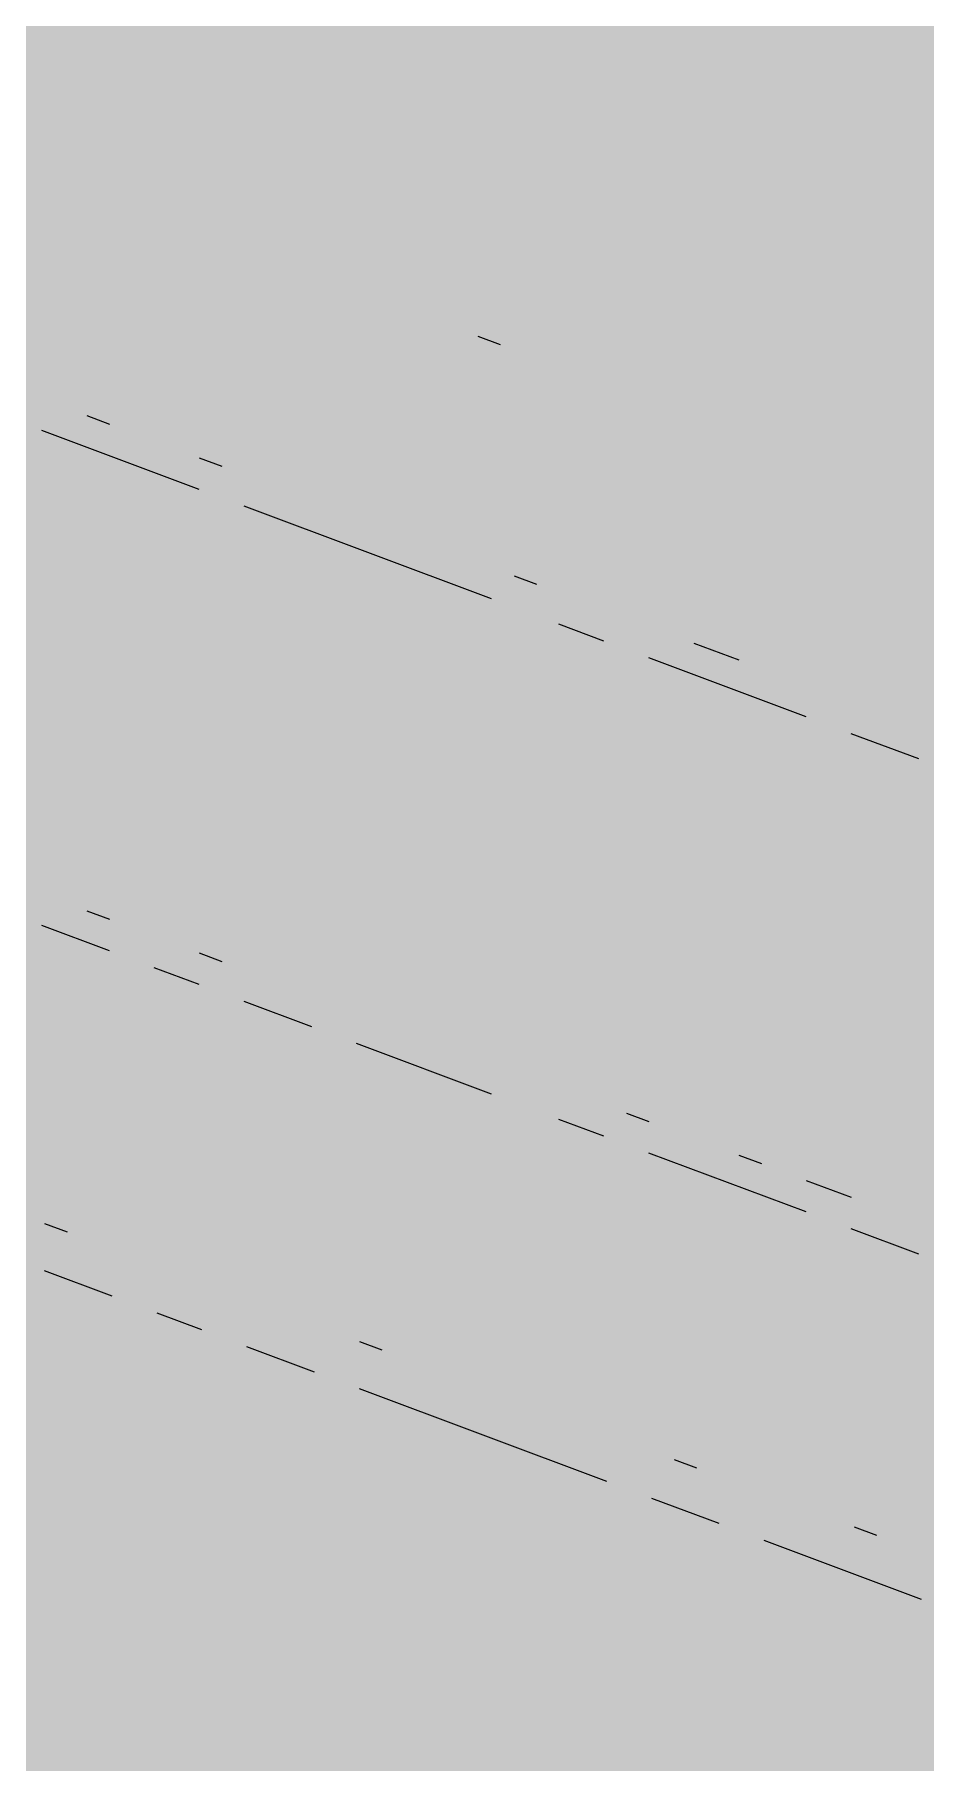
# Paper-space layout '03 3D Building and Roof' of a CAD drawing. Header units: millimetres. Extents: x 5 to 415, y 5 to 292.
# Drawn here: x 191.348 to 193.812, y 102.484 to 107.263 of the extents above; entities that cross this region are included whole.
import ezdxf

# ---------------------------------------------------------------- set-up
doc = ezdxf.new("R2010")
doc.units = ezdxf.units.MM
doc.layers.add('EXISTING', color=7, linetype='Continuous')
doc.layers.add('IMAGES', color=7, linetype='Continuous')

# ---------------------------------------------------------------- blocks, each defined once
blk = doc.blocks.new('SHEET_03')
at = {"layer": 'EXISTING', "color": 250, "lineweight": 9}
for p, q in [((192.637, 106.4044), (192.5748, 106.4277)), ((191.4929, 106.2088), (191.5551, 106.1855)), ((191.8038, 106.0049), (191.3685, 106.1679)), ((191.8038, 106.0923), (191.866, 106.069)), ((192.6121, 105.7021), (191.9281, 105.9583)), ((192.6743, 105.7662), (192.7364, 105.7429)), ((192.923, 105.5856), (192.7986, 105.6322)), ((193.1717, 105.5799), (193.296, 105.5333)), ((193.4826, 105.376), (193.0473, 105.5391)), ((193.7935, 105.2596), (193.6069, 105.3294)), ((191.4929, 104.8394), (191.5551, 104.8161)), ((191.5551, 104.7287), (191.3685, 104.7986)), ((191.8038, 104.7229), (191.866, 104.6997)), ((191.8038, 104.6355), (191.6794, 104.6821)), ((192.1147, 104.5191), (191.9281, 104.589)), ((192.6121, 104.3327), (192.239, 104.4725)), ((192.923, 104.2163), (192.7986, 104.2629)), ((192.9852, 104.2804), (193.0473, 104.2571)), ((193.4826, 104.0067), (193.0473, 104.1697)), ((193.296, 104.1639), (193.3582, 104.1406)), ((193.4826, 104.0941), (193.6069, 104.0475)), ((191.3761, 103.9747), (191.4383, 103.9514)), ((193.7935, 103.8902), (193.6069, 103.9601)), ((191.5626, 103.7737), (191.3761, 103.8436)), ((191.8113, 103.6805), (191.687, 103.7271)), ((192.2466, 103.6486), (192.3088, 103.6253)), ((192.1222, 103.564), (191.9357, 103.6339)), ((192.9305, 103.2613), (192.2466, 103.5175)), ((193.1171, 103.3225), (193.1793, 103.2992)), ((193.2414, 103.1448), (193.0549, 103.2147)), ((193.6145, 103.1361), (193.6767, 103.1129)), ((193.801, 102.9352), (193.3658, 103.0982))]:
    blk.add_line(p, q, dxfattribs=at)
at = {"layer": 'IMAGES', "color": 7}
for points in [[(191.1157, 107.2), (196.428, 107.2), (191.1157, 107.3714), (196.428, 107.3714)], [(191.2871, 107.0286), (191.8012, 107.0286), (191.2871, 107.2), (191.8012, 107.2)], [(191.8012, 107.0286), (196.942, 107.0286), (191.8012, 107.2), (196.942, 107.2)], [(191.2871, 106.8571), (191.4584, 106.8571), (191.2871, 107.0286), (191.4584, 107.0286)], [(191.4584, 106.8571), (191.6298, 106.8571), (191.4584, 107.0286), (191.6298, 107.0286)], [(191.6298, 106.8571), (191.8012, 106.8571), (191.6298, 107.0286), (191.8012, 107.0286)], [(191.8012, 106.8571), (191.9725, 106.8571), (191.8012, 107.0286), (191.9725, 107.0286)], [(191.9725, 106.8571), (197.1134, 106.8571), (191.9725, 107.0286), (197.1134, 107.0286)], [(191.1157, 106.5143), (191.4584, 106.5143), (191.1157, 106.8571), (191.4584, 106.8571)], [(191.4584, 106.6857), (191.8012, 106.6857), (191.4584, 106.8571), (191.8012, 106.8571)], [(191.8012, 106.6857), (191.9725, 106.6857), (191.8012, 106.8571), (191.9725, 106.8571)], [(191.9725, 106.6857), (192.1439, 106.6857), (191.9725, 106.8571), (192.1439, 106.8571)], [(192.1439, 106.6857), (192.3152, 106.6857), (192.1439, 106.8571), (192.3152, 106.8571)], [(192.3152, 106.6857), (197.7989, 106.6857), (192.3152, 106.8571), (197.7989, 106.8571)], [(191.4584, 106.3429), (191.6298, 106.3429), (191.4584, 106.6857), (191.6298, 106.6857)], [(191.6298, 106.5143), (191.9725, 106.5143), (191.6298, 106.6857), (191.9725, 106.6857)], [(191.9725, 106.5143), (192.1439, 106.5143), (191.9725, 106.6857), (192.1439, 106.6857)], [(192.1439, 106.5143), (192.3152, 106.5143), (192.1439, 106.6857), (192.3152, 106.6857)], [(192.3152, 106.5143), (192.8293, 106.5143), (192.3152, 106.6857), (192.8293, 106.6857)], [(192.8293, 106.5143), (198.313, 106.5143), (192.8293, 106.6857), (198.313, 106.6857)], [(191.2871, 106.3429), (191.4584, 106.3429), (191.2871, 106.5143), (191.4584, 106.5143)], [(191.6298, 106.3429), (192.3152, 106.3429), (191.6298, 106.5143), (192.3152, 106.5143)], [(192.3152, 106.3429), (192.4866, 106.3429), (192.3152, 106.5143), (192.4866, 106.5143)], [(192.4866, 106.3429), (192.8293, 106.3429), (192.4866, 106.5143), (192.8293, 106.5143)], [(192.8293, 106.3429), (193.1721, 106.3429), (192.8293, 106.5143), (193.1721, 106.5143)], [(193.1721, 106.3429), (193.3434, 106.3429), (193.1721, 106.5143), (193.3434, 106.5143)], [(193.3434, 106.3429), (193.5148, 106.3429), (193.3434, 106.5143), (193.5148, 106.5143)], [(193.5148, 106.3429), (198.6557, 106.3429), (193.5148, 106.5143), (198.6557, 106.5143)], [(191.1157, 106.1714), (191.4584, 106.1714), (191.1157, 106.3429), (191.4584, 106.3429)], [(191.4584, 106.1714), (191.6298, 106.1714), (191.4584, 106.3429), (191.6298, 106.3429)], [(191.6298, 106.1714), (191.8012, 106.1714), (191.6298, 106.3429), (191.8012, 106.3429)], [(191.8012, 106.1714), (192.1439, 106.1714), (191.8012, 106.3429), (192.1439, 106.3429)], [(192.1439, 106), (192.8293, 106), (192.1439, 106.3429), (192.8293, 106.3429)], [(192.8293, 106.1714), (193.0007, 106.1714), (192.8293, 106.3429), (193.0007, 106.3429)], [(193.0007, 106.1714), (193.1721, 106.1714), (193.0007, 106.3429), (193.1721, 106.3429)], [(193.1721, 106.1714), (193.3434, 106.1714), (193.1721, 106.3429), (193.3434, 106.3429)], [(193.3434, 106.1714), (193.5148, 106.1714), (193.3434, 106.3429), (193.5148, 106.3429)], [(193.5148, 106.1714), (194.0289, 106.1714), (193.5148, 106.3429), (194.0289, 106.3429)], [(191.2871, 106), (191.6298, 106), (191.2871, 106.1714), (191.6298, 106.1714)], [(191.6298, 106), (191.8012, 106), (191.6298, 106.1714), (191.8012, 106.1714)], [(191.8012, 106), (191.9725, 106), (191.8012, 106.1714), (191.9725, 106.1714)], [(191.9725, 106), (192.1439, 106), (191.9725, 106.1714), (192.1439, 106.1714)], [(192.8293, 106), (193.1721, 106), (192.8293, 106.1714), (193.1721, 106.1714)], [(193.1721, 106), (193.3434, 106), (193.1721, 106.1714), (193.3434, 106.1714)], [(193.3434, 106), (193.5148, 106), (193.3434, 106.1714), (193.5148, 106.1714)], [(193.5148, 106), (193.6861, 106), (193.5148, 106.1714), (193.6861, 106.1714)], [(193.6861, 106), (193.8575, 106), (193.6861, 106.1714), (193.8575, 106.1714)], [(191.2871, 105.8286), (191.6298, 105.8286), (191.2871, 106), (191.6298, 106)], [(191.6298, 105.8286), (191.9725, 105.8286), (191.6298, 106), (191.9725, 106)], [(191.9725, 105.8286), (192.1439, 105.8286), (191.9725, 106), (192.1439, 106)], [(192.1439, 105.8286), (192.3152, 105.8286), (192.1439, 106), (192.3152, 106)], [(192.3152, 105.8286), (192.658, 105.8286), (192.3152, 106), (192.658, 106)], [(192.658, 105.8286), (193.0007, 105.8286), (192.658, 106), (193.0007, 106)], [(193.0007, 105.8286), (193.1721, 105.8286), (193.0007, 106), (193.1721, 106)], [(193.1721, 105.8286), (193.3434, 105.8286), (193.1721, 106), (193.3434, 106)], [(193.3434, 105.8286), (193.5148, 105.8286), (193.3434, 106), (193.5148, 106)], [(193.5148, 105.8286), (193.6861, 105.8286), (193.5148, 106), (193.6861, 106)], [(193.6861, 105.8286), (193.8575, 105.8286), (193.6861, 106), (193.8575, 106)], [(190.0875, 105.6571), (191.6298, 105.6571), (190.0875, 105.8286), (191.6298, 105.8286)], [(191.6298, 105.6571), (191.9725, 105.6571), (191.6298, 105.8286), (191.9725, 105.8286)], [(191.9725, 105.6571), (192.1439, 105.6571), (191.9725, 105.8286), (192.1439, 105.8286)], [(192.1439, 105.6571), (192.3152, 105.6571), (192.1439, 105.8286), (192.3152, 105.8286)], [(192.3152, 105.6571), (192.8293, 105.6571), (192.3152, 105.8286), (192.8293, 105.8286)], [(192.8293, 105.6571), (193.0007, 105.6571), (192.8293, 105.8286), (193.0007, 105.8286)], [(193.0007, 105.6571), (193.3434, 105.6571), (193.0007, 105.8286), (193.3434, 105.8286)], [(193.3434, 105.6571), (193.6861, 105.6571), (193.3434, 105.8286), (193.6861, 105.8286)], [(193.6861, 105.6571), (194.0289, 105.6571), (193.6861, 105.8286), (194.0289, 105.8286)], [(190.4302, 105.4857), (191.9725, 105.4857), (190.4302, 105.6571), (191.9725, 105.6571)], [(191.9725, 105.4857), (192.3152, 105.4857), (191.9725, 105.6571), (192.3152, 105.6571)], [(192.3152, 105.4857), (192.4866, 105.4857), (192.3152, 105.6571), (192.4866, 105.6571)], [(192.4866, 105.4857), (192.658, 105.4857), (192.4866, 105.6571), (192.658, 105.6571)], [(192.658, 105.4857), (192.8293, 105.4857), (192.658, 105.6571), (192.8293, 105.6571)], [(192.8293, 105.4857), (193.3434, 105.4857), (192.8293, 105.6571), (193.3434, 105.6571)], [(193.3434, 105.4857), (193.5148, 105.4857), (193.3434, 105.6571), (193.5148, 105.6571)], [(193.5148, 105.4857), (194.2002, 105.4857), (193.5148, 105.6571), (194.2002, 105.6571)], [(190.9443, 105.3143), (192.4866, 105.3143), (190.9443, 105.4857), (192.4866, 105.4857)], [(192.4866, 105.3143), (192.8293, 105.3143), (192.4866, 105.4857), (192.8293, 105.4857)], [(192.8293, 105.3143), (193.0007, 105.3143), (192.8293, 105.4857), (193.0007, 105.4857)], [(193.0007, 105.3143), (193.1721, 105.3143), (193.0007, 105.4857), (193.1721, 105.4857)], [(193.1721, 105.3143), (193.6861, 105.3143), (193.1721, 105.4857), (193.6861, 105.4857)], [(193.6861, 105.3143), (194.3716, 105.3143), (193.6861, 105.4857), (194.3716, 105.4857)], [(191.2871, 105.1429), (191.4584, 105.1429), (191.2871, 105.3143), (191.4584, 105.3143)], [(191.4584, 105.1429), (191.6298, 105.1429), (191.4584, 105.3143), (191.6298, 105.3143)], [(191.6298, 105.1429), (193.0007, 105.1429), (191.6298, 105.3143), (193.0007, 105.3143)], [(193.0007, 105.1429), (193.3434, 105.1429), (193.0007, 105.3143), (193.3434, 105.3143)], [(193.3434, 105.1429), (193.5148, 105.1429), (193.3434, 105.3143), (193.5148, 105.3143)], [(193.5148, 105.1429), (194.0289, 105.1429), (193.5148, 105.3143), (194.0289, 105.3143)], [(191.2871, 104.9714), (191.6298, 104.9714), (191.2871, 105.1429), (191.6298, 105.1429)], [(191.6298, 104.9714), (191.8012, 104.9714), (191.6298, 105.1429), (191.8012, 105.1429)], [(191.8012, 104.9714), (193.3434, 104.9714), (191.8012, 105.1429), (193.3434, 105.1429)], [(193.3434, 104.9714), (193.5148, 104.9714), (193.3434, 105.1429), (193.5148, 105.1429)], [(193.5148, 104.9714), (193.6861, 104.9714), (193.5148, 105.1429), (193.6861, 105.1429)], [(193.6861, 104.9714), (193.8575, 104.9714), (193.6861, 105.1429), (193.8575, 105.1429)], [(191.2871, 104.8), (191.4584, 104.8), (191.2871, 104.9714), (191.4584, 104.9714)], [(191.4584, 104.8), (191.6298, 104.8), (191.4584, 104.9714), (191.6298, 104.9714)], [(191.6298, 104.8), (191.8012, 104.8), (191.6298, 104.9714), (191.8012, 104.9714)], [(191.8012, 104.8), (191.9725, 104.8), (191.8012, 104.9714), (191.9725, 104.9714)], [(191.9725, 104.8), (192.1439, 104.8), (191.9725, 104.9714), (192.1439, 104.9714)], [(192.1439, 104.8), (192.4866, 104.8), (192.1439, 104.9714), (192.4866, 104.9714)], [(192.4866, 104.8), (193.8575, 104.8), (192.4866, 104.9714), (193.8575, 104.9714)], [(191.1157, 104.6286), (191.8012, 104.6286), (191.1157, 104.8), (191.8012, 104.8)], [(191.8012, 104.6286), (191.9725, 104.6286), (191.8012, 104.8), (191.9725, 104.8)], [(191.9725, 104.6286), (192.1439, 104.6286), (191.9725, 104.8), (192.1439, 104.8)], [(192.1439, 104.6286), (192.3152, 104.6286), (192.1439, 104.8), (192.3152, 104.8)], [(192.3152, 104.6286), (192.4866, 104.6286), (192.3152, 104.8), (192.4866, 104.8)], [(192.4866, 104.6286), (192.658, 104.6286), (192.4866, 104.8), (192.658, 104.8)], [(192.658, 104.6286), (192.8293, 104.6286), (192.658, 104.8), (192.8293, 104.8)], [(192.8293, 104.6286), (194.2002, 104.6286), (192.8293, 104.8), (194.2002, 104.8)], [(191.1157, 104.4571), (191.6298, 104.4571), (191.1157, 104.6286), (191.6298, 104.6286)], [(191.6298, 104.4571), (191.9725, 104.4571), (191.6298, 104.6286), (191.9725, 104.6286)], [(191.9725, 104.4571), (192.1439, 104.4571), (191.9725, 104.6286), (192.1439, 104.6286)], [(192.1439, 104.4571), (192.3152, 104.4571), (192.1439, 104.6286), (192.3152, 104.6286)], [(192.3152, 104.4571), (192.4866, 104.4571), (192.3152, 104.6286), (192.4866, 104.6286)], [(192.4866, 104.4571), (192.658, 104.4571), (192.4866, 104.6286), (192.658, 104.6286)], [(192.658, 104.4571), (192.8293, 104.4571), (192.658, 104.6286), (192.8293, 104.6286)], [(192.8293, 104.4571), (193.0007, 104.4571), (192.8293, 104.6286), (193.0007, 104.6286)], [(193.0007, 104.4571), (193.1721, 104.4571), (193.0007, 104.6286), (193.1721, 104.6286)], [(193.1721, 104.4571), (193.3434, 104.4571), (193.1721, 104.6286), (193.3434, 104.6286)], [(193.3434, 104.4571), (194.7143, 104.4571), (193.3434, 104.6286), (194.7143, 104.6286)], [(190.9443, 104.2857), (191.6298, 104.2857), (190.9443, 104.4571), (191.6298, 104.4571)], [(191.6298, 104.2857), (191.8012, 104.2857), (191.6298, 104.4571), (191.8012, 104.4571)], [(191.8012, 104.2857), (191.9725, 104.2857), (191.8012, 104.4571), (191.9725, 104.4571)], [(191.9725, 104.2857), (192.3152, 104.2857), (191.9725, 104.4571), (192.3152, 104.4571)], [(192.3152, 104.2857), (192.658, 104.2857), (192.3152, 104.4571), (192.658, 104.4571)], [(192.658, 104.2857), (192.8293, 104.2857), (192.658, 104.4571), (192.8293, 104.4571)], [(192.8293, 104.2857), (193.1721, 104.2857), (192.8293, 104.4571), (193.1721, 104.4571)], [(193.1721, 104.2857), (193.5148, 104.2857), (193.1721, 104.4571), (193.5148, 104.4571)], [(193.5148, 104.2857), (193.6861, 104.2857), (193.5148, 104.4571), (193.6861, 104.4571)], [(193.6861, 104.2857), (193.8575, 104.2857), (193.6861, 104.4571), (193.8575, 104.4571)], [(191.2871, 104.1143), (191.4584, 104.1143), (191.2871, 104.2857), (191.4584, 104.2857)], [(191.4584, 104.1143), (191.6298, 104.1143), (191.4584, 104.2857), (191.6298, 104.2857)], [(191.6298, 104.1143), (191.8012, 104.1143), (191.6298, 104.2857), (191.8012, 104.2857)], [(191.8012, 104.1143), (191.9725, 104.1143), (191.8012, 104.2857), (191.9725, 104.2857)], [(191.9725, 104.1143), (192.3152, 104.1143), (191.9725, 104.2857), (192.3152, 104.2857)], [(192.3152, 104.1143), (192.4866, 104.1143), (192.3152, 104.2857), (192.4866, 104.2857)], [(192.4866, 104.1143), (192.658, 104.1143), (192.4866, 104.2857), (192.658, 104.2857)], [(192.658, 104.1143), (192.8293, 104.1143), (192.658, 104.2857), (192.8293, 104.2857)], [(192.8293, 104.1143), (193.1721, 104.1143), (192.8293, 104.2857), (193.1721, 104.2857)], [(193.1721, 104.1143), (193.3434, 104.1143), (193.1721, 104.2857), (193.3434, 104.2857)], [(193.3434, 104.1143), (193.6861, 104.1143), (193.3434, 104.2857), (193.6861, 104.2857)], [(193.6861, 104.1143), (193.8575, 104.1143), (193.6861, 104.2857), (193.8575, 104.2857)], [(191.2871, 103.9429), (191.4584, 103.9429), (191.2871, 104.1143), (191.4584, 104.1143)], [(191.4584, 103.9429), (191.6298, 103.9429), (191.4584, 104.1143), (191.6298, 104.1143)], [(191.6298, 103.9429), (191.8012, 103.9429), (191.6298, 104.1143), (191.8012, 104.1143)], [(191.8012, 103.9429), (192.3152, 103.9429), (191.8012, 104.1143), (192.3152, 104.1143)], [(192.3152, 103.9429), (192.4866, 103.9429), (192.3152, 104.1143), (192.4866, 104.1143)], [(192.4866, 103.9429), (192.8293, 103.9429), (192.4866, 104.1143), (192.8293, 104.1143)], [(192.8293, 103.9429), (193.0007, 103.9429), (192.8293, 104.1143), (193.0007, 104.1143)], [(193.0007, 103.9429), (193.1721, 103.9429), (193.0007, 104.1143), (193.1721, 104.1143)], [(193.1721, 103.9429), (193.3434, 103.9429), (193.1721, 104.1143), (193.3434, 104.1143)], [(193.3434, 103.9429), (193.6861, 103.9429), (193.3434, 104.1143), (193.6861, 104.1143)], [(193.6861, 103.9429), (194.2002, 103.9429), (193.6861, 104.1143), (194.2002, 104.1143)], [(191.2871, 103.7714), (191.6298, 103.7714), (191.2871, 103.9429), (191.6298, 103.9429)], [(191.6298, 103.7714), (191.8012, 103.7714), (191.6298, 103.9429), (191.8012, 103.9429)], [(191.8012, 103.7714), (191.9725, 103.7714), (191.8012, 103.9429), (191.9725, 103.9429)], [(191.9725, 103.7714), (192.1439, 103.7714), (191.9725, 103.9429), (192.1439, 103.9429)], [(192.1439, 103.7714), (192.4866, 103.7714), (192.1439, 103.9429), (192.4866, 103.9429)], [(192.4866, 103.7714), (192.8293, 103.7714), (192.4866, 103.9429), (192.8293, 103.9429)], [(192.8293, 103.7714), (193.0007, 103.7714), (192.8293, 103.9429), (193.0007, 103.9429)], [(193.0007, 103.7714), (193.3434, 103.7714), (193.0007, 103.9429), (193.3434, 103.9429)], [(193.3434, 103.7714), (193.5148, 103.7714), (193.3434, 103.9429), (193.5148, 103.9429)], [(193.5148, 103.7714), (193.6861, 103.7714), (193.5148, 103.9429), (193.6861, 103.9429)], [(193.6861, 103.7714), (194.0289, 103.7714), (193.6861, 103.9429), (194.0289, 103.9429)], [(191.2871, 103.6), (191.4584, 103.6), (191.2871, 103.7714), (191.4584, 103.7714)], [(191.4584, 103.6), (191.6298, 103.6), (191.4584, 103.7714), (191.6298, 103.7714)], [(191.6298, 103.6), (191.8012, 103.6), (191.6298, 103.7714), (191.8012, 103.7714)], [(191.8012, 103.6), (192.1439, 103.6), (191.8012, 103.7714), (192.1439, 103.7714)], [(192.1439, 103.6), (192.3152, 103.6), (192.1439, 103.7714), (192.3152, 103.7714)], [(192.3152, 103.6), (192.4866, 103.6), (192.3152, 103.7714), (192.4866, 103.7714)], [(192.4866, 103.6), (192.658, 103.6), (192.4866, 103.7714), (192.658, 103.7714)], [(192.658, 103.6), (192.8293, 103.6), (192.658, 103.7714), (192.8293, 103.7714)], [(192.8293, 103.6), (193.1721, 103.6), (192.8293, 103.7714), (193.1721, 103.7714)], [(193.1721, 103.6), (193.3434, 103.6), (193.1721, 103.7714), (193.3434, 103.7714)], [(193.3434, 103.6), (193.6861, 103.6), (193.3434, 103.7714), (193.6861, 103.7714)], [(193.6861, 103.6), (193.8575, 103.6), (193.6861, 103.7714), (193.8575, 103.7714)], [(191.2871, 103.4286), (191.4584, 103.4286), (191.2871, 103.6), (191.4584, 103.6)], [(191.4584, 103.4286), (191.6298, 103.4286), (191.4584, 103.6), (191.6298, 103.6)], [(191.6298, 103.4286), (191.8012, 103.4286), (191.6298, 103.6), (191.8012, 103.6)], [(191.8012, 103.4286), (191.9725, 103.4286), (191.8012, 103.6), (191.9725, 103.6)], [(191.9725, 103.4286), (192.1439, 103.4286), (191.9725, 103.6), (192.1439, 103.6)], [(192.1439, 103.4286), (192.3152, 103.4286), (192.1439, 103.6), (192.3152, 103.6)], [(192.3152, 103.4286), (192.4866, 103.4286), (192.3152, 103.6), (192.4866, 103.6)], [(192.4866, 103.4286), (192.658, 103.4286), (192.4866, 103.6), (192.658, 103.6)], [(192.658, 103.4286), (192.8293, 103.4286), (192.658, 103.6), (192.8293, 103.6)], [(192.8293, 103.4286), (193.3434, 103.4286), (192.8293, 103.6), (193.3434, 103.6)], [(193.3434, 103.4286), (193.6861, 103.4286), (193.3434, 103.6), (193.6861, 103.6)], [(193.6861, 103.2571), (193.8575, 103.2571), (193.6861, 103.6), (193.8575, 103.6)], [(191.2871, 103.2571), (191.4584, 103.2571), (191.2871, 103.4286), (191.4584, 103.4286)], [(191.4584, 103.2571), (191.8012, 103.2571), (191.4584, 103.4286), (191.8012, 103.4286)], [(191.8012, 103.2571), (191.9725, 103.2571), (191.8012, 103.4286), (191.9725, 103.4286)], [(191.9725, 103.2571), (192.1439, 103.2571), (191.9725, 103.4286), (192.1439, 103.4286)], [(192.1439, 103.2571), (192.3152, 103.2571), (192.1439, 103.4286), (192.3152, 103.4286)], [(192.3152, 103.2571), (192.4866, 103.2571), (192.3152, 103.4286), (192.4866, 103.4286)], [(192.4866, 103.2571), (192.658, 103.2571), (192.4866, 103.4286), (192.658, 103.4286)], [(192.658, 103.2571), (192.8293, 103.2571), (192.658, 103.4286), (192.8293, 103.4286)], [(192.8293, 103.2571), (193.0007, 103.2571), (192.8293, 103.4286), (193.0007, 103.4286)], [(193.0007, 103.2571), (193.1721, 103.2571), (193.0007, 103.4286), (193.1721, 103.4286)], [(193.1721, 103.2571), (193.3434, 103.2571), (193.1721, 103.4286), (193.3434, 103.4286)], [(193.3434, 103.2571), (193.6861, 103.2571), (193.3434, 103.4286), (193.6861, 103.4286)], [(191.2871, 103.0857), (191.4584, 103.0857), (191.2871, 103.2571), (191.4584, 103.2571)], [(191.4584, 103.0857), (191.6298, 103.0857), (191.4584, 103.2571), (191.6298, 103.2571)], [(191.6298, 103.0857), (192.3152, 103.0857), (191.6298, 103.2571), (192.3152, 103.2571)], [(192.3152, 103.0857), (192.4866, 103.0857), (192.3152, 103.2571), (192.4866, 103.2571)], [(192.4866, 103.0857), (192.658, 103.0857), (192.4866, 103.2571), (192.658, 103.2571)], [(192.658, 103.0857), (192.8293, 103.0857), (192.658, 103.2571), (192.8293, 103.2571)], [(192.8293, 103.0857), (193.0007, 103.0857), (192.8293, 103.2571), (193.0007, 103.2571)], [(193.0007, 103.0857), (193.3434, 103.0857), (193.0007, 103.2571), (193.3434, 103.2571)], [(193.3434, 103.0857), (193.5148, 103.0857), (193.3434, 103.2571), (193.5148, 103.2571)], [(193.5148, 103.0857), (193.6861, 103.0857), (193.5148, 103.2571), (193.6861, 103.2571)], [(193.6861, 103.0857), (193.8575, 103.0857), (193.6861, 103.2571), (193.8575, 103.2571)], [(191.1157, 102.9143), (191.4584, 102.9143), (191.1157, 103.0857), (191.4584, 103.0857)], [(191.4584, 102.9143), (192.8293, 102.9143), (191.4584, 103.0857), (192.8293, 103.0857)], [(192.8293, 102.9143), (193.0007, 102.9143), (192.8293, 103.0857), (193.0007, 103.0857)], [(193.0007, 102.9143), (193.1721, 102.9143), (193.0007, 103.0857), (193.1721, 103.0857)], [(193.1721, 102.9143), (193.3434, 102.9143), (193.1721, 103.0857), (193.3434, 103.0857)], [(193.3434, 102.9143), (193.6861, 102.9143), (193.3434, 103.0857), (193.6861, 103.0857)], [(193.6861, 102.9143), (193.8575, 102.9143), (193.6861, 103.0857), (193.8575, 103.0857)], [(191.2871, 102.7429), (191.4584, 102.7429), (191.2871, 102.9143), (191.4584, 102.9143)], [(191.4584, 102.7429), (193.1721, 102.7429), (191.4584, 102.9143), (193.1721, 102.9143)], [(193.1721, 102.7429), (193.3434, 102.7429), (193.1721, 102.9143), (193.3434, 102.9143)], [(193.3434, 102.7429), (193.5148, 102.7429), (193.3434, 102.9143), (193.5148, 102.9143)], [(193.5148, 102.7429), (193.6861, 102.7429), (193.5148, 102.9143), (193.6861, 102.9143)], [(193.6861, 102.7429), (193.8575, 102.7429), (193.6861, 102.9143), (193.8575, 102.9143)], [(191.2871, 102.5714), (193.6861, 102.5714), (191.2871, 102.7429), (193.6861, 102.7429)], [(193.6861, 102.5714), (193.8575, 102.5714), (193.6861, 102.7429), (193.8575, 102.7429)], [(190.6016, 102.4), (194.2002, 102.4), (190.6016, 102.5714), (194.2002, 102.5714)]]:
    blk.add_solid(points, dxfattribs=at)

psp = doc.layouts.new('03 3D Building and Roof')

# ---------------------------------------------------------------- block references
psp.add_blockref('SHEET_03', (0, 0))

doc.saveas('drawing.dxf')
